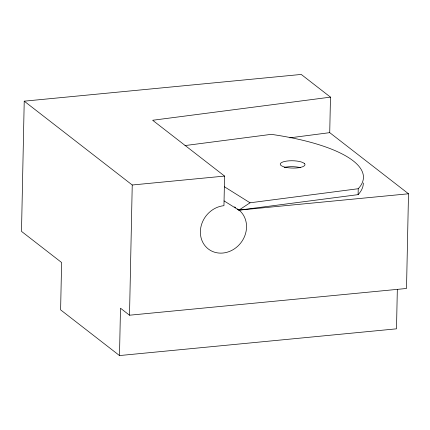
<?xml version="1.0" encoding="UTF-8"?>
<svg xmlns="http://www.w3.org/2000/svg" width="430" height="430" viewBox="0 0 430 430"><rect width="100%" height="100%" fill="white"/><g stroke="black" fill="none" stroke-linecap="round" stroke-linejoin="round"><path stroke-width="0.64" d="M119.497 355.562L120.486 308.208L129.511 315.212L406.517 288.482L408.5 193.779L329.729 132.65L330.476 97.137L301.237 74.438L24.225 101.168L21.5 231.383L61.603 262.51L60.614 309.858L119.497 355.562L396.503 328.832L397.325 289.481M129.511 315.212L132.236 184.997L24.225 101.168M330.476 97.137L152.645 120.266L224.573 176.085L223.955 205.68A24.789 22 -52.2 0 0 201.03 237.634A24.789 22 -52.2 0 0 234.57 248.744A24.789 22 -52.2 0 0 240.128 211.039L237.274 208.916M224.089 200.912L238.865 210.152L358.104 194.639L358.228 188.722A150.801 44.591 1.2 0 0 271.265 134.348L184.991 145.571M358.228 188.722L250.05 202.793L238.865 210.152L408.5 193.779M289.804 137.847L329.729 132.65M132.236 184.997L224.573 176.085M224.476 186.803L250.05 202.793M234.629 206.868L235.688 207.685M363.307 183.024A150.801 44.591 1.2 0 1 358.104 194.639M284.149 167.463A12.395 3.666 1.2 0 1 300.489 167.684M304.273 163.395L302.79 162.518A12.395 3.666 1.2 0 0 286.928 161.051A12.395 3.666 1.2 0 0 280.962 165.437L282.445 166.313A12.395 3.666 1.2 0 0 298.307 167.781A12.395 3.666 1.2 0 0 304.273 163.395"/></g></svg>
